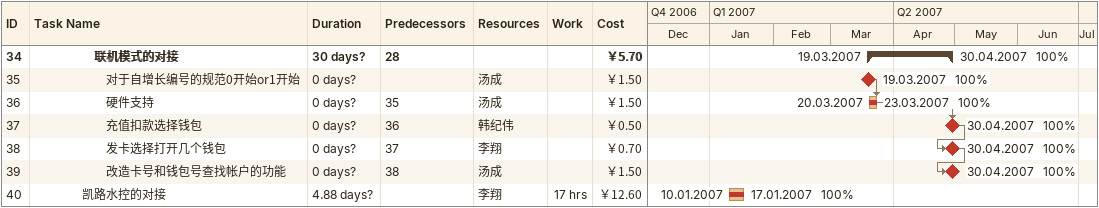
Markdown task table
| ID | Level | Task | Duration | Start | Finish | Predecessors | Resources | % complete | Work (h) | Cost (￥) |
|---|---|---|---|---|---|---|---|---|---|---|
| 34 | 6 | **联机模式的对接** | 30d? | 2007-03-19 | 2007-04-30 | 28 |  | 100 |  | 5.70 |
| 35 | 7 | 对于自增长编号的规范0开始or1开始 | 0d? | 2007-03-19 | 2007-03-19 |  | 汤成 | 100 |  | 1.50 |
| 36 | 7 | 硬件支持 | 0d? | 2007-03-20 | 2007-03-23 | 35 | 汤成 | 100 |  | 1.50 |
| 37 | 7 | 充值扣款选择钱包 | 0d? | 2007-04-30 | 2007-04-30 | 36 | 韩纪伟 | 100 |  | 0.50 |
| 38 | 7 | 发卡选择打开几个钱包 | 0d? | 2007-04-30 | 2007-04-30 | 37 | 李翔 | 100 |  | 0.70 |
| 39 | 7 | 改造卡号和钱包号查找帐户的功能 | 0d? | 2007-04-30 | 2007-04-30 | 38 | 汤成 | 100 |  | 1.50 |
| 40 | 5 | 凯路水控的对接 | 4.88d? | 2007-01-10 | 2007-01-17 |  | 李翔 | 100 | 17 | 12.60 |
